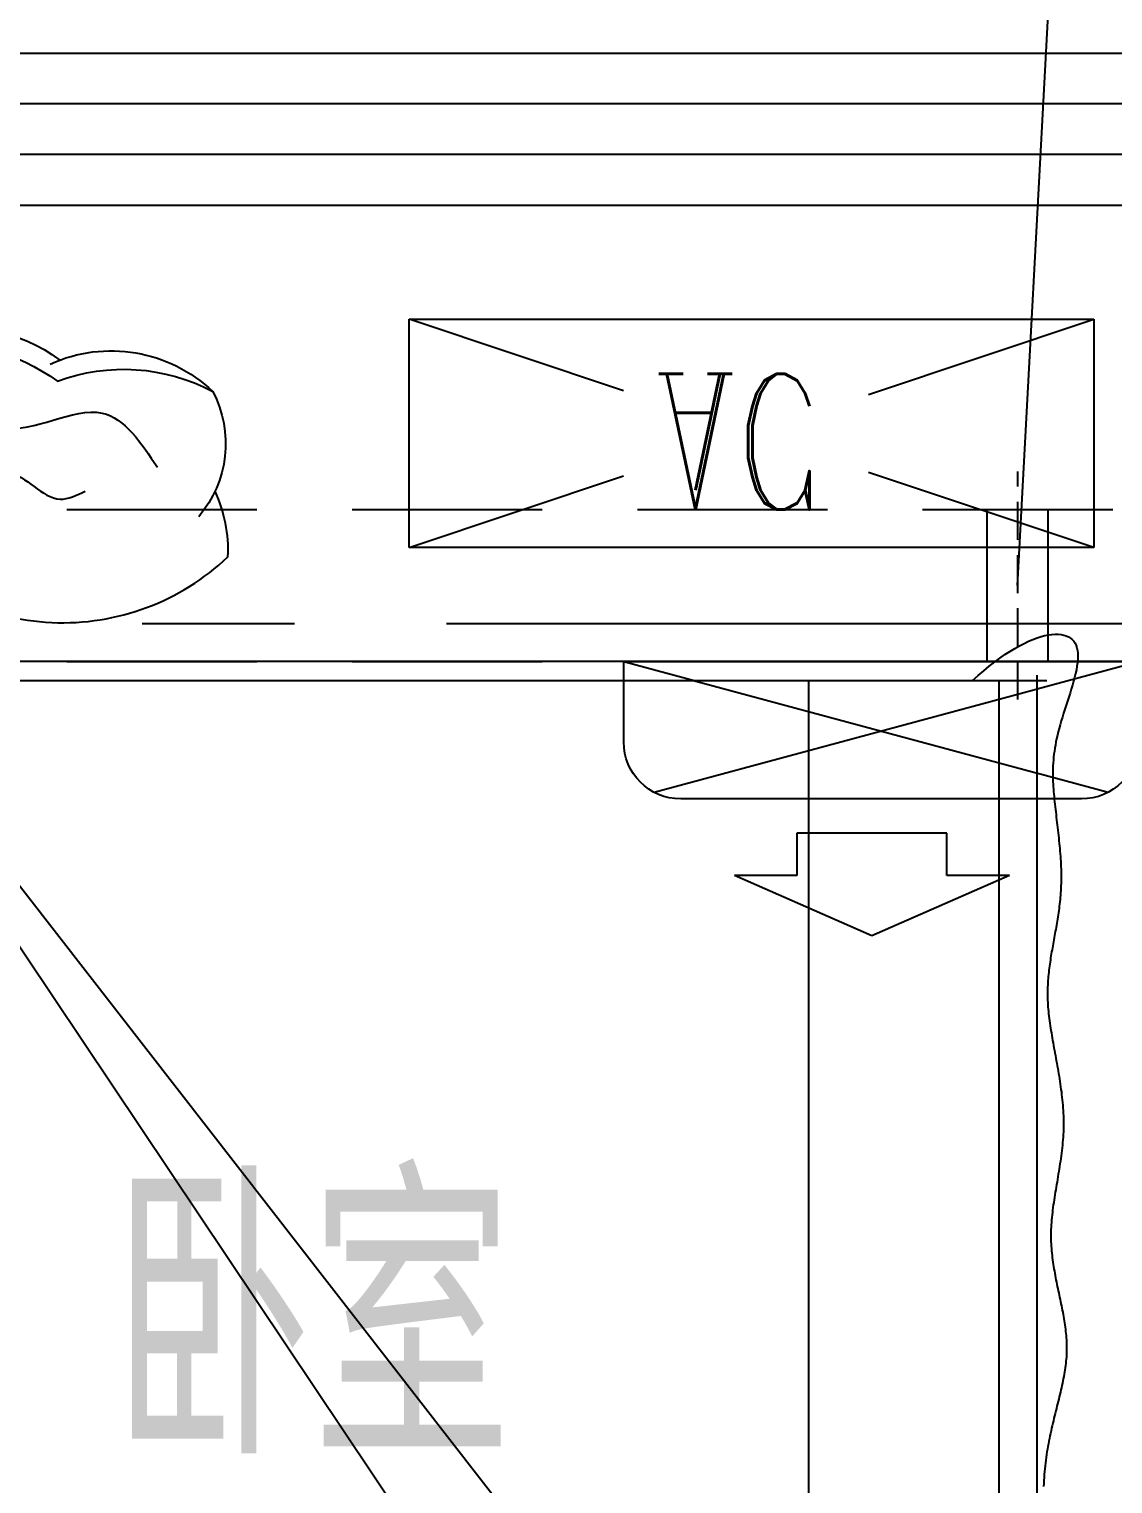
# Model space of a CAD drawing. Header units: millimetres. Extents: x -187744 to 2148, y -49419 to 6550.
# Drawn here: x -30392 to -28967, y -8393 to -6480 of the extents above; entities that cross this region are included whole.
import ezdxf
from ezdxf.enums import TextEntityAlignment as Align

# ---------------------------------------------------------------- set-up
doc = ezdxf.new("R2010")
doc.units = ezdxf.units.MM
doc.header["$LTSCALE"] = 1000
doc.header["$MEASUREMENT"] = 0
doc.set_wipeout_variables(frame=1)
for name, pattern in [('B1户型$0$DASH', [0.35, 0.25, -0.1]), ('B1户型$0$HIDDEN2', [0.1875, 0.125, -0.0625]), ('DASH', [0.35, 0.25, -0.1]), ('DASHED2', [0.375, 0.25, -0.125]), ('M-CENTER', [1.8, 1.2, -0.2, 0.2, -0.2])]:
    doc.linetypes.add(name, pattern=pattern)
for name, color, linetype in [('0w-梁1', 4, 'DASHED2'), ('A-AXIS', 150, 'Continuous'), ('AXIS_TEXT', 50, 'Continuous'), ('B1户型$0$3T_WOOD', 21, 'Continuous'), ('B1户型$0$FF-FURN', 51, 'Continuous'), ('B1户型$0$FURNITURE', 9, 'B1户型$0$DASH'), ('B1户型$0$K_EQUIPMENT', 6, 'Continuous'), ('B1户型$0$KT-HOLE', 211, 'Continuous'), ('B1户型$0$WIND', 4, 'Continuous'), ('B1户型$0$厨卫用具', 15, 'Continuous'), ('DIM_LEAD', 1, 'Continuous'), ('DOTE', 138, 'M-CENTER'), ('KT-HOLE', 211, 'Continuous'), ('PUB_TEXT', 7, 'Continuous')]:
    doc.layers.add(name, color=color, linetype=linetype)
doc.styles.add('_SIMPLEX', font='SIMPLEX', dxfattribs={"width": 0.8, "bigfont": 'hztxt'})
doc.styles.add('B1户型$0$_ROMANC', font='ROMANC', dxfattribs={"width": 0.6})
doc.styles.add('B1户型$0$dim_font', font='SIMPLEX', dxfattribs={"width": 0.8})
doc.styles.add('COMPLEX', font='COMPLEX')

# ---------------------------------------------------------------- blocks, each defined once
blk = doc.blocks.new('QBLOCK2019073115112111')
at = {"layer": 'DOTE'}
blk.add_line((-6542.9, 3825.1), (6625.8, 3825.1), dxfattribs=at)
at = {"layer": 'AXIS_TEXT', "style": 'COMPLEX', "width": 1.041667}
for p, p2 in [((-5892.1, 5527.8), (-5692.1, 5527.8)), ((-5892.1, 5527.8), (-5692.1, 5527.8)), ((-5192.1, 5527.8), (-4992.1, 5527.8)), ((-5192.1, 5527.8), (-4992.1, 5527.8)), ((-3492.1, 5527.8), (-3292.1, 5527.8)), ((-3492.1, 5527.8), (-3292.1, 5527.8)), ((-2592.1, 5527.8), (-2392.1, 5527.8)), ((-2592.1, 5527.8), (-2392.1, 5527.8)), ((-192.1, 5527.8), (7.9, 5527.8)), ((-192.1, 5527.8), (7.9, 5527.8)), ((2707.9, 5527.8), (2907.9, 5527.8)), ((2707.9, 5527.8), (2907.9, 5527.8)), ((4507.9, 5527.8), (4707.9, 5527.8)), ((4507.9, 5527.8), (4707.9, 5527.8)), ((5507.9, 5527.8), (5707.9, 5527.8)), ((5507.9, 5527.8), (5707.9, 5527.8)), ((-7660.5, 3713.1), (-7460.5, 3713.1)), ((-7660.5, 3713.1), (-7460.5, 3713.1)), ((7521.1, 3713.1), (7521.6, 3713.1)), ((7521.1, 3713.1), (7521.6, 3713.1)), ((-7660.5, 2463.1), (-7460.5, 2463.1)), ((-7660.5, 2463.1), (-7460.5, 2463.1)), ((7521.1, 2463.1), (7521.6, 2463.1)), ((7521.1, 2463.1), (7521.6, 2463.1)), ((-7660.5, 1413.1), (-7460.5, 1413.1)), ((-7660.5, 1413.1), (-7460.5, 1413.1)), ((7521.1, 1413.1), (7521.6, 1413.1)), ((7521.1, 1413.1), (7521.6, 1413.1)), ((-7660.5, 263.1), (-7460.5, 263.1)), ((-7660.5, 263.1), (-7460.5, 263.1)), ((7521.1, 263.1), (7521.6, 263.1)), ((7521.1, 263.1), (7521.6, 263.1)), ((-7660.5, -736.9), (-7460.5, -736.9)), ((-7660.5, -736.9), (-7460.5, -736.9)), ((7521.1, -736.9), (7521.6, -736.9)), ((7521.1, -736.9), (7521.6, -736.9)), ((-7660.5, -1436.9), (-7460.5, -1436.9)), ((-7660.5, -1436.9), (-7460.5, -1436.9)), ((7521.1, -1436.9), (7521.6, -1436.9)), ((7521.1, -1436.9), (7521.6, -1436.9)), ((-7660.5, -2536.9), (-7460.5, -2536.9)), ((-7660.5, -2536.9), (-7460.5, -2536.9)), ((7521.1, -2536.9), (7521.6, -2536.9)), ((7521.1, -2536.9), (7521.6, -2536.9)), ((-7660.5, -4136.9), (-7460.5, -4136.9)), ((-7660.5, -4136.9), (-7460.5, -4136.9)), ((7521.1, -4136.9), (7521.6, -4136.9)), ((7521.1, -4136.9), (7521.6, -4136.9)), ((-5892.1, -5349.9), (-5891.6, -5349.9)), ((-5892.1, -5349.9), (-5891.6, -5349.9)), ((-5192.1, -5349.9), (-5191.6, -5349.9)), ((-5192.1, -5349.9), (-5191.6, -5349.9)), ((-3492.1, -5351.1), (-3491.6, -5351.1)), ((-3492.1, -5351.1), (-3491.6, -5351.1)), ((-2592.1, -5349.9), (-2591.6, -5349.9)), ((-2592.1, -5349.9), (-2591.6, -5349.9)), ((-192.1, -5349.9), (-191.6, -5349.9)), ((-192.1, -5349.9), (-191.6, -5349.9)), ((2707.9, -5349.9), (2708.4, -5349.9)), ((2707.9, -5349.9), (2708.4, -5349.9)), ((4507.9, -5349.9), (4508.4, -5349.9)), ((4507.9, -5349.9), (4508.4, -5349.9)), ((5507.9, -5349.9), (5508.4, -5349.9)), ((5507.9, -5349.9), (5508.4, -5349.9))]:
    blk.add_attdef('A', text='', height=224, dxfattribs=at).set_placement(p, p2, align=Align.FIT)
blk = doc.blocks.new('A$C1E787874')
for p, q in [((0, 40), (200, 40)), ((0, -40), (200, -40))]:
    blk.add_line(p, q)
at = {"linetype": 'DASH', "ltscale": 0.2}
blk.add_line((-50, 0), (250, 0), dxfattribs=at)
blk = doc.blocks.new('B1户型$0$做成ACAD_TUKUAI0001')
blk.add_wipeout([(-600, 0), (600, 0), (600, -2000), (-600, -2000)]).dxf.layer = 'B1户型$0$FF-FURN'
at = {"layer": 'B1户型$0$FF-FURN', "linetype": 'Continuous'}
for p, q in [((600, 0), (600, -2013.3333)), ((607.2727, -2000), (-607.2727, -2000))]:
    blk.add_line(p, q, dxfattribs=at)
at = {"layer": 'B1户型$0$FF-FURN', "linetype": 'B1户型$0$HIDDEN2', "ltscale": 500}
for p, q in [((600, -428.664), (-600, -1232.4323)), ((600, -453.2427), (-600, -1386.0075)), ((600, -1700), (-600, -1700)), ((600, -1950), (-600, -1950))]:
    blk.add_line(p, q, dxfattribs=at)
at = {"layer": 'B1户型$0$FF-FURN'}
blk.add_polyline3d([(600, -1915.52, 0), (606.705, -1922.95, 0), (612.995, -1930.26, 0), (618.875, -1937.43, 0), (624.35, -1944.47, 0), (629.425, -1951.37, 0), (634.103, -1958.11, 0), (638.39, -1964.69, 0), (642.29, -1971.1, 0), (645.808, -1977.33, 0), (648.948, -1983.38, 0), (651.716, -1989.24, 0), (654.115, -1994.9, 0), (656.15, -2000.35, 0), (657.826, -2005.59, 0), (659.148, -2010.6, 0), (660.119, -2015.38, 0), (660.746, -2019.92, 0), (661.031, -2024.21, 0), (660.981, -2028.25, 0), (660.599, -2032.03, 0), (659.89, -2035.53, 0), (658.859, -2038.76, 0), (657.51, -2041.7, 0), (655.848, -2044.35, 0), (653.878, -2046.69, 0), (651.604, -2048.73, 0), (649.031, -2050.44, 0), (646.163, -2051.83, 0), (643.005, -2052.89, 0), (639.564, -2053.62, 0), (635.859, -2054.02, 0), (631.91, -2054.13, 0), (627.736, -2053.96, 0), (623.358, -2053.55, 0), (618.796, -2052.9, 0), (614.07, -2052.05, 0), (609.201, -2051.01, 0), (604.208, -2049.81, 0), (599.111, -2048.47, 0), (593.931, -2047.01, 0), (588.688, -2045.45, 0), (583.403, -2043.82, 0), (578.094, -2042.13, 0), (572.783, -2040.42, 0), (567.489, -2038.7, 0), (562.233, -2036.99, 0), (557.034, -2035.32, 0), (551.914, -2033.7, 0), (546.891, -2032.17, 0), (541.987, -2030.73, 0), (537.212, -2029.42, 0), (532.563, -2028.21, 0), (528.032, -2027.12, 0), (523.616, -2026.13, 0), (519.308, -2025.24, 0), (515.103, -2024.44, 0), (510.996, -2023.75, 0), (506.981, -2023.14, 0), (503.051, -2022.61, 0), (499.203, -2022.17, 0), (495.429, -2021.81, 0), (491.726, -2021.52, 0), (488.086, -2021.3, 0), (484.505, -2021.14, 0), (480.978, -2021.05, 0), (477.497, -2021.02, 0), (474.059, -2021.04, 0), (470.657, -2021.11, 0), (467.285, -2021.23, 0), (463.939, -2021.4, 0), (460.613, -2021.6, 0), (457.301, -2021.83, 0), (453.998, -2022.1, 0), (450.698, -2022.4, 0), (447.395, -2022.72, 0), (444.084, -2023.06, 0), (440.76, -2023.41, 0), (437.418, -2023.78, 0), (434.056, -2024.15, 0), (430.677, -2024.54, 0), (427.283, -2024.93, 0), (423.875, -2025.33, 0), (420.455, -2025.73, 0), (417.026, -2026.13, 0), (413.587, -2026.53, 0), (410.142, -2026.93, 0), (406.693, -2027.33, 0), (403.24, -2027.72, 0), (399.786, -2028.1, 0), (396.333, -2028.48, 0), (392.881, -2028.85, 0), (389.434, -2029.2, 0), (385.993, -2029.55, 0), (382.559, -2029.88, 0), (379.134, -2030.19, 0), (375.72, -2030.48, 0), (372.32, -2030.76, 0), (368.934, -2031.01, 0), (365.564, -2031.24, 0), (362.213, -2031.45, 0), (358.881, -2031.63, 0), (355.571, -2031.79, 0), (352.285, -2031.91, 0), (349.023, -2032, 0), (345.789, -2032.06, 0), (342.584, -2032.09, 0), (339.409, -2032.08, 0), (336.264, -2032.04, 0), (333.148, -2031.96, 0), (330.06, -2031.85, 0), (327, -2031.71, 0), (323.966, -2031.54, 0), (320.958, -2031.35, 0), (317.974, -2031.12, 0), (315.014, -2030.87, 0), (312.077, -2030.59, 0), (309.162, -2030.29, 0), (306.268, -2029.97, 0), (303.393, -2029.63, 0), (300.538, -2029.27, 0), (297.701, -2028.89, 0), (294.881, -2028.5, 0), (292.078, -2028.09, 0), (289.29, -2027.67, 0), (286.516, -2027.23, 0), (283.756, -2026.78, 0), (281.009, -2026.32, 0), (278.274, -2025.85, 0), (275.549, -2025.38, 0), (272.834, -2024.9, 0), (270.129, -2024.41, 0), (267.431, -2023.93, 0), (264.741, -2023.43, 0), (262.057, -2022.94, 0), (259.378, -2022.45, 0), (256.703, -2021.96, 0), (254.032, -2021.47, 0), (251.364, -2020.99, 0), (248.697, -2020.52, 0), (246.031, -2020.05, 0), (243.365, -2019.58, 0), (240.698, -2019.13, 0), (238.028, -2018.69, 0), (235.356, -2018.26, 0), (232.68, -2017.85, 0), (229.999, -2017.45, 0), (227.313, -2017.06, 0), (224.62, -2016.69, 0), (221.919, -2016.35, 0), (219.21, -2016.02, 0), (216.492, -2015.71, 0), (213.763, -2015.43, 0), (211.023, -2015.17, 0), (208.271, -2014.93, 0), (205.506, -2014.72, 0), (202.727, -2014.54, 0), (199.933, -2014.39, 0), (197.123, -2014.27, 0), (194.297, -2014.18, 0), (191.453, -2014.13, 0), (188.591, -2014.11, 0), (185.709, -2014.12, 0), (182.806, -2014.17, 0), (179.883, -2014.27, 0), (176.937, -2014.4, 0), (173.968, -2014.57, 0), (170.976, -2014.78, 0), (167.962, -2015.03, 0), (164.925, -2015.31, 0), (161.867, -2015.63, 0), (158.788, -2015.98, 0), (155.689, -2016.37, 0), (152.569, -2016.78, 0), (149.43, -2017.21, 0), (146.272, -2017.68, 0), (143.096, -2018.16, 0), (139.901, -2018.67, 0), (136.689, -2019.2, 0), (133.46, -2019.74, 0), (130.215, -2020.3, 0), (126.953, -2020.88, 0), (123.676, -2021.46, 0), (120.384, -2022.06, 0), (117.078, -2022.66, 0), (113.757, -2023.27, 0), (110.423, -2023.88, 0), (107.076, -2024.5, 0), (103.717, -2025.11, 0), (100.345, -2025.73, 0), (96.9624, -2026.34, 0), (93.5684, -2026.95, 0), (90.164, -2027.55, 0), (86.7496, -2028.14, 0), (83.3257, -2028.72, 0), (79.8928, -2029.28, 0), (76.4514, -2029.84, 0), (73.002, -2030.37, 0), (69.5452, -2030.89, 0), (66.0814, -2031.39, 0), (62.6111, -2031.86, 0), (59.1348, -2032.32, 0), (55.653, -2032.74, 0), (52.1663, -2033.14, 0), (48.6751, -2033.51, 0), (45.1799, -2033.84, 0), (41.6813, -2034.15, 0), (38.1796, -2034.42, 0), (34.6755, -2034.65, 0), (31.1695, -2034.84, 0), (27.6619, -2034.99, 0), (24.1534, -2035.1, 0), (20.6444, -2035.16, 0), (17.1355, -2035.18, 0), (13.6271, -2035.15, 0), (10.1197, -2035.07, 0), (6.6137, -2034.94, 0), (3.1096, -2034.76, 0), (-0.3924, -2034.55, 0), (-3.8918, -2034.29, 0), (-7.3883, -2033.99, 0), (-10.8814, -2033.66, 0), (-14.3708, -2033.29, 0), (-17.8561, -2032.9, 0), (-21.337, -2032.47, 0), (-24.813, -2032.02, 0), (-28.2838, -2031.55, 0), (-31.7489, -2031.05, 0), (-35.2081, -2030.54, 0), (-38.6608, -2030.01, 0), (-42.1069, -2029.47, 0), (-45.5457, -2028.91, 0), (-48.9771, -2028.35, 0), (-52.4005, -2027.78, 0), (-55.8157, -2027.2, 0), (-59.2222, -2026.63, 0), (-62.6196, -2026.05, 0), (-66.0076, -2025.48, 0), (-69.3859, -2024.92, 0), (-72.7539, -2024.36, 0), (-76.1113, -2023.81, 0), (-79.4578, -2023.28, 0), (-82.793, -2022.76, 0), (-86.1164, -2022.27, 0), (-89.4277, -2021.79, 0), (-92.7266, -2021.33, 0), (-96.0126, -2020.9, 0), (-99.2853, -2020.5, 0), (-102.544, -2020.13, 0), (-105.79, -2019.79, 0), (-109.02, -2019.49, 0), (-112.236, -2019.22, 0), (-115.437, -2019, 0), (-118.622, -2018.82, 0), (-121.792, -2018.68, 0), (-124.945, -2018.59, 0), (-128.082, -2018.55, 0), (-131.202, -2018.56, 0), (-134.307, -2018.61, 0), (-137.396, -2018.7, 0), (-140.47, -2018.84, 0), (-143.53, -2019.02, 0), (-146.576, -2019.24, 0), (-149.607, -2019.49, 0), (-152.625, -2019.78, 0), (-155.63, -2020.1, 0), (-158.623, -2020.45, 0), (-161.603, -2020.84, 0), (-164.571, -2021.25, 0), (-167.527, -2021.68, 0), (-170.473, -2022.14, 0), (-173.407, -2022.62, 0), (-176.331, -2023.12, 0), (-179.246, -2023.64, 0), (-182.15, -2024.18, 0), (-185.046, -2024.73, 0), (-187.932, -2025.29, 0), (-190.81, -2025.87, 0), (-193.68, -2026.45, 0), (-196.542, -2027.04, 0), (-199.397, -2027.64, 0), (-202.245, -2028.24, 0), (-205.086, -2028.85, 0), (-207.921, -2029.45, 0), (-210.751, -2030.05, 0), (-213.575, -2030.65, 0), (-216.394, -2031.24, 0), (-219.208, -2031.83, 0), (-222.018, -2032.41, 0), (-224.825, -2032.97, 0), (-227.627, -2033.53, 0), (-230.427, -2034.07, 0), (-233.224, -2034.59, 0), (-236.018, -2035.1, 0), (-238.811, -2035.59, 0), (-241.602, -2036.05, 0), (-244.392, -2036.49, 0), (-247.181, -2036.91, 0), (-249.97, -2037.3, 0), (-252.759, -2037.66, 0), (-255.548, -2037.99, 0), (-258.338, -2038.28, 0), (-261.128, -2038.55, 0), (-263.921, -2038.77, 0), (-266.715, -2038.96, 0), (-269.512, -2039.11, 0), (-272.311, -2039.22, 0), (-275.113, -2039.28, 0), (-277.919, -2039.3, 0), (-280.729, -2039.27, 0), (-283.542, -2039.2, 0), (-286.361, -2039.07, 0), (-289.184, -2038.9, 0), (-292.014, -2038.67, 0), (-294.85, -2038.41, 0), (-297.694, -2038.1, 0), (-300.545, -2037.75, 0), (-303.405, -2037.36, 0), (-306.274, -2036.93, 0), (-309.153, -2036.47, 0), (-312.042, -2035.97, 0), (-314.943, -2035.45, 0), (-317.856, -2034.89, 0), (-320.781, -2034.3, 0), (-323.719, -2033.69, 0), (-326.671, -2033.05, 0), (-329.637, -2032.4, 0), (-332.619, -2031.72, 0), (-335.617, -2031.02, 0), (-338.63, -2030.3, 0), (-341.662, -2029.57, 0), (-344.71, -2028.83, 0), (-347.778, -2028.08, 0), (-350.864, -2027.31, 0), (-353.97, -2026.54, 0), (-357.096, -2025.76, 0), (-360.244, -2024.98, 0), (-363.413, -2024.2, 0), (-366.605, -2023.41, 0), (-369.819, -2022.63, 0), (-373.058, -2021.85, 0), (-376.32, -2021.08, 0), (-379.608, -2020.31, 0), (-382.922, -2019.55, 0), (-386.261, -2018.8, 0), (-389.628, -2018.07, 0), (-393.022, -2017.35, 0), (-396.445, -2016.65, 0), (-399.897, -2015.96, 0), (-403.378, -2015.3, 0), (-406.889, -2014.65, 0), (-410.432, -2014.04, 0), (-414.006, -2013.44, 0), (-417.612, -2012.88, 0), (-421.251, -2012.34, 0), (-424.924, -2011.83, 0), (-428.631, -2011.36, 0), (-432.373, -2010.92, 0), (-436.15, -2010.52, 0), (-439.964, -2010.16, 0), (-443.814, -2009.84, 0), (-447.702, -2009.56, 0), (-451.628, -2009.33, 0), (-455.593, -2009.14, 0), (-459.598, -2009, 0)], dxfattribs=at)
blk = doc.blocks.new('B1户型$0$A$C401E2C42')
at = {"color": 59, "linetype": 'Continuous', "ltscale": 3000}
blk.add_wipeout([(-276.4, 281.9), (-254.7, 281.3), (-211.5, 274.8), (-175.8, 263.9), (-141.5, 247.9), (-99.9, 219.8), (-63.3, 183.4), (-22.8, 117.8), (-6.3, 67), (-0.2, 21.6), (-0.1, -0.1), (-24.4, -19.7), (-44.8, -31), (-65.6, -38.9), (-77.9, -61.1), (-93.7, -79.9), (-107.8, -91.9), (-128.8, -104.4), (-152.3, -112.8), (-169.3, -110.5), (-189.5, -105.5), (-213.2, -96), (-254.9, -66.8), (-272.7, -46.8), (-283.8, -30.2), (-291.9, -14.3), (-295.3, -6.4), (-322, 0.9), (-355.9, 17.4), (-379.5, 35.2), (-391.6, 47.2), (-409.6, 70.5), (-423, 95.9), (-418.2, 116.2), (-408.1, 140.6), (-398.2, 156.7), (-380.5, 177.6), (-362, 193), (-331.6, 209.4), (-306.8, 216.9), (-301.9, 239.5), (-295.4, 255.1), (-286.7, 269.5)], dxfattribs=at).dxf.layer = 'B1户型$0$FURNITURE'
at = {"layer": 'B1户型$0$FURNITURE', "linetype": 'Continuous', "ltscale": 3000}
for points in [[(-306.8, 216.9, -0.165541), (-276.4, 281.9, -0.425989), (0, 0, -0.121523), (-65.6, -38.9, 7.115464)], [(-282, 219.9, 0.356772), (-423, 95.9, 0.249542), (-295.3, -6.4, -9.61688)], [(-299.1, 4.5, 0.306663), (-152.3, -112.8, 0.30633), (-56.4, -5.6, -0.872847)]]:
    blk.add_lwpolyline(points, format="xyb", dxfattribs=at)
at = {"layer": 'B1户型$0$FURNITURE', "color": 57, "linetype": 'Continuous', "ltscale": 3000}
blk.add_lwpolyline([(-423, 95.9, 0.14773), (-279.2, 11.3, 0.213343), (-152.3, -112.8, 0.178662)], format="xyb", dxfattribs=at)
at = {"layer": 'B1户型$0$FURNITURE', "color": 59, "linetype": 'Continuous', "ltscale": 3000}
for points in [[(-258.3, 158.1), (-239.3, 122.7), (-176.8, 98.9), (-164.4, 71.7)], [(-343.1, 109.6), (-281.3, 93.1), (-217.9, -2.3), (-129.9, -8.1)]]:
    blk.add_spline(points, degree=3, dxfattribs=at)
blk = doc.blocks.new('B1户型$0$空调室内挂机')
at = {"layer": 'B1户型$0$厨卫用具', "ltscale": 0.6}
for p, q in [((-171.9, -298.4), (0, 338.3)), ((0, 338.3), (-105.6, 338.3)), ((0, -338.3), (0, 338.3)), ((0, -338.3), (-171.9, 298.4)), ((-180.6, 263.3), (-180.6, -263.3)), ((-281.2, 168.7), (-360.4, -12.1)), ((-281.2, 168.7), (-281.2, 86.5)), ((-281.2, 86.5), (-225.8, 86.5)), ((-225.8, 86.5), (-225.8, -110.6)), ((-360.4, -12.1), (-281.2, -192.8)), ((-225.8, -110.6), (-281.2, -110.6)), ((-281.2, -110.6), (-281.2, -192.8)), ((-105.6, -338.3), (0, -338.3))]:
    blk.add_line(p, q, dxfattribs=at)
for centre, start, end in [((-105.6, 263.3), 90, 180), ((-105.6, -263.3), 180, 270)]:
    blk.add_arc(centre, 75, start, end, dxfattribs=at)
blk = doc.blocks.new('B1户型$0$A$C421D707E')
at = {"layer": 'B1户型$0$K_EQUIPMENT'}
for p, q in [((0, 300), (282, 206)), ((0, 300), (0, 0)), ((900, 300), (0, 300)), ((900, 300), (604, 201.3)), ((900, 0), (900, 300)), ((604, 98.7), (900, 0)), ((282, 94), (0, 0)), ((0, 0), (900, 0))]:
    blk.add_line(p, q, dxfattribs=at)
at = {"layer": 'B1户型$0$K_EQUIPMENT', "style": 'B1户型$0$_ROMANC', "oblique": 360, "width": 0.7}
blk.add_text('AC', height=178.32, rotation=360, dxfattribs=at).set_placement((322.8, 71.9))
at = {"layer": 'B1户型$0$K_EQUIPMENT', "style": 'B1户型$0$dim_font', "width": 0.6, "flags": 9}
for tag in ['YSIZE', 'XSIZE']:
    blk.add_attdef(tag, (0, 0), '', height=0.6, rotation=360, dxfattribs=at)
at = {"layer": 'B1户型$0$K_EQUIPMENT', "style": 'B1户型$0$dim_font', "oblique": 360, "width": 0.6, "flags": 9}
for tag in ['YSIZE', 'XSIZE']:
    blk.add_attdef(tag, (0, 0), '', height=0.6, rotation=360, dxfattribs=at)
blk = doc.blocks.new('B1户型$0$A$C1E787874')
for p, q in [((0, 40), (200, 40)), ((0, -40), (200, -40))]:
    blk.add_line(p, q)
at = {"linetype": 'B1户型$0$DASH', "ltscale": 0.2}
blk.add_line((-50, 0), (250, 0), dxfattribs=at)
blk = doc.blocks.new('B1户型$0$1#2#平面图$0$$TCHSYS$WIN2D')
for p, q in [((-0.5, 0.5), (0.5, 0.5)), ((0.5, 0.16667), (-0.5, 0.16667)), ((0.5, -0.16667), (-0.5, -0.16667)), ((-0.5, -0.5), (0.5, -0.5))]:
    blk.add_line(p, q)
blk = doc.blocks.new('liang00000000')
at = {"layer": '0w-梁1', "linetype": 'DASHED2'}
for p, q in [((4070248.2, -1393255.4), (4072448.2, -1393255.4)), ((4070248.2, -1393455.3), (4072448.2, -1393455.3))]:
    blk.add_line(p, q, dxfattribs=at)

msp = doc.modelspace()

# ---------------------------------------------------------------- linework, layer by layer
at = {"layer": 'DIM_LEAD'}
msp.add_line((-29092.6, -7211.6), (-29022.2, -5890.5), dxfattribs=at)

# ---------------------------------------------------------------- block references
at = {"xscale": -1, "rotation": 180}
msp.add_blockref('B1户型$0$A$C421D707E', (-29892.5, -6861.5), dxfattribs=at)
at = {"layer": 'A-AXIS'}
msp.add_blockref('QBLOCK2019073115112111', (-28700.4, -11086.6), dxfattribs=at)
at = {"layer": 'B1户型$0$WIND', "xscale": -2000, "yscale": -200, "zscale": 200, "rotation": 180}
msp.add_blockref('B1户型$0$1#2#平面图$0$$TCHSYS$WIN2D', (-29892.5, -6611.5), dxfattribs=at)

# ---------------------------------------------------------------- next in the draw order: block references
at = {"layer": 'B1户型$0$FURNITURE', "extrusion": (-1.31272e-23, 6.67052e-16, -1), "xscale": -1, "zscale": -1, "rotation": 270}
msp.add_blockref('B1户型$0$做成ACAD_TUKUAI0001', (31067.5, -7936.5), dxfattribs=at)

# ---------------------------------------------------------------- next in the draw order: block references
at = {"layer": 'B1户型$0$FURNITURE', "xscale": -1.151999999999998, "yscale": 1.151999999999998, "zscale": 1.151999999999998, "rotation": 131.7951691885813}
msp.add_blockref('B1户型$0$A$C401E2C42', (-30130.6, -7173.8), dxfattribs=at)
at = {"layer": 'B1户型$0$KT-HOLE', "rotation": 90}
msp.add_blockref('B1户型$0$A$C1E787874', (-29092.5, -7311.5), dxfattribs=at)
at = {"layer": 'B1户型$0$厨卫用具', "xscale": -1, "rotation": 270}
msp.add_blockref('B1户型$0$空调室内挂机', (-29272.1, -7311.5), dxfattribs=at)
at = {"layer": 'KT-HOLE', "rotation": 90}
msp.add_blockref('A$C1E787874', (-29092.5, -7311.5), dxfattribs=at)

# ---------------------------------------------------------------- next in the draw order: texts
at = {"layer": 'PUB_TEXT', "style": '_SIMPLEX', "width": 0.75}
msp.add_text('卧室', height=350, dxfattribs=at).set_placement((-30282.9, -8355))

# ---------------------------------------------------------------- next in the draw order: linework, layer by layer
at = {"layer": 'B1户型$0$3T_WOOD'}
msp.add_line((-28892.5, -7311.5), (-31092.5, -7311.5), dxfattribs=at)

# ---------------------------------------------------------------- next in the draw order: block references
at = {"layer": '0w-梁1'}
msp.add_blockref('liang00000000', (-4101340.7, 1386143.9), dxfattribs=at)

doc.saveas('drawing.dxf')
